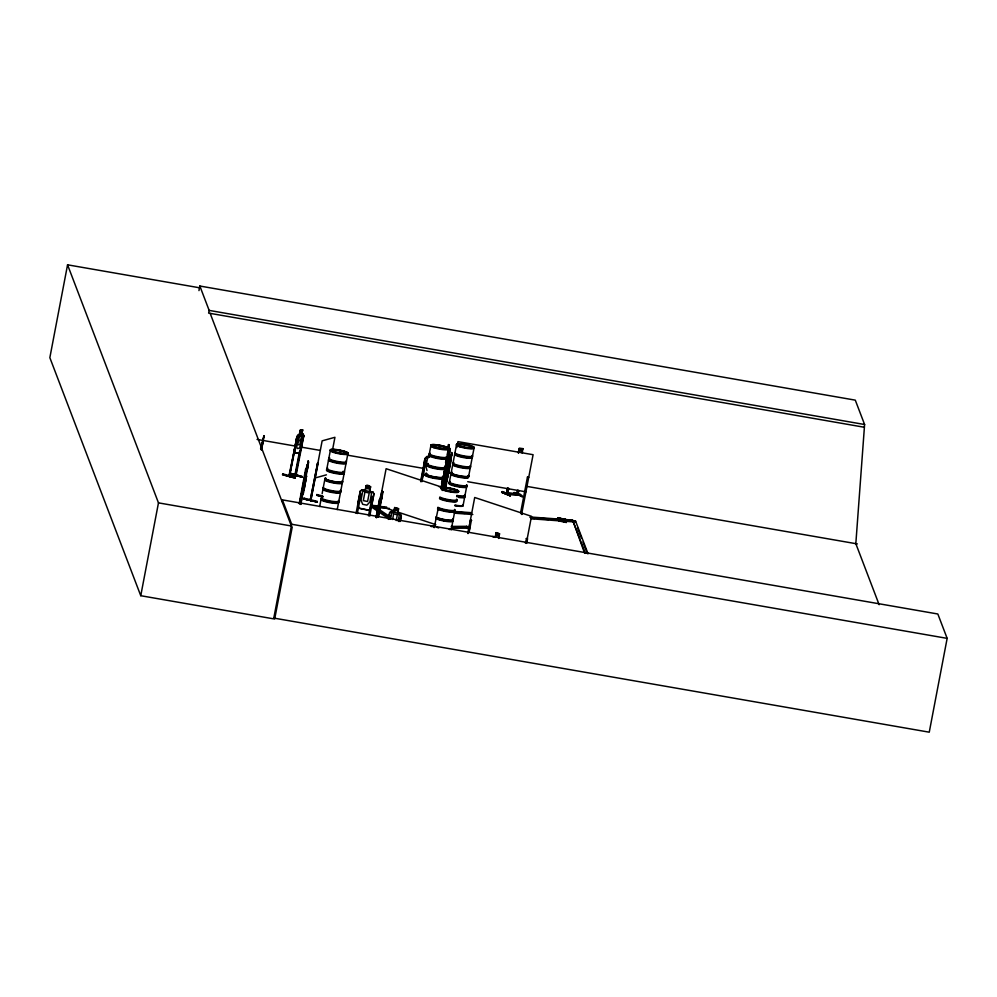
<?xml version="1.0" encoding="UTF-8"?>
<svg xmlns="http://www.w3.org/2000/svg" width="997" height="997" viewBox="0 0 997 997"><rect width="100%" height="100%" fill="white"/><g stroke="black" fill="none" stroke-linecap="round" stroke-linejoin="round"><path stroke-width="1.5" d="M294.564 453.286L294.638 448.737L294.564 453.286L299.873 452.675L303.823 435.764L303.2 434.206L303.736 435.839M303.574 486.96L303.574 486.224M305.979 477.526L306.091 475.581M381.44 498.949L382.013 491.446L382.437 492.431M198.964 290.613L199.836 286.027L855.289 400.146L864.598 424.51L855.825 543.664L879.13 604.693M263.108 441.596L263.981 435.652L262.435 442.967M304.559 484.891L306.54 476.055L303.998 490.2L306.191 477.924L306.079 477.152L305.07 480.367L305.319 475.519L308.285 461.137L307.238 465.861M307.562 469.001L307.786 467.082L300.82 504.445M381.589 499.372L381.826 497.453M448.114 452.488L448.127 449.996M443.304 487.296L449.522 454.408M451.143 460.415L451.005 457.897M305.63 476.479L307.101 467.406L305.443 476.516M323.115 496.892L316.697 495.31L316.847 494.537L322.754 496.045M261.476 449.884L263.308 439.515M261.75 449.348L263.245 439.851M302.764 487.658C301.381 490.487 302.639 499.871 303.998 490.15M380.455 502.027L377.614 516.882M448.114 459.031L442.17 488.58M445.26 470.883L445.883 466.035L445.111 470.858L446.045 472.852L448.525 460.614L447.578 458.122M450.021 462.658L445.173 488.318M200.459 287.946L67.559 264.816L49.85 357.674L140.751 595.707L273.652 618.85L291.697 524.26L282.4 499.883L937.841 614.002L947.15 638.367L929.254 732.184L273.801 618.078M140.751 595.707L158.473 502.862L67.559 264.816M199.836 286.027L209.146 310.403L208.635 313.108L864.075 427.215M260.603 448.737L261.164 445.771M260.94 449.398L262.672 441.447L262.099 443.304M261.089 449.423L262.248 443.304M262.747 441.06L263.781 436.399M261.251 449.722L262.934 441.958M282.899 473.974L282.438 474.722L295.174 478.111L295.324 477.339L282.949 473.911L282.812 474.672L295.1 478.024M282.064 501.628L282.4 499.883M288.731 476.317L289.803 474.896M288.856 476.304L296.558 439.116M294.576 449.51L289.217 476.454L290.214 475.071M302.378 477.264L289.641 473.874L289.791 473.101L302.166 476.541L302.378 477.264L289.753 473.762M289.417 476.454L296.894 436.512C298.502 433.807 301.094 435.016 300.346 430.056L302.739 429.844L301.767 434.567L302.602 435.963L300.982 444.5L299.15 448.276L297.031 448.513L296.608 444.986L300.346 430.056M294.726 448.812L297.094 436.599L298.066 434.991L303.275 434.405M301.63 434.53L302.502 429.969M295.81 474.41L295.124 474.211L294.85 475.619L295.548 475.756L300.072 451.778M299.449 451.84L294.8 475.606L295.486 475.743M295.274 475.743L302.614 438.406M289.28 476.441L296.022 475.706L303.823 435.764M292.246 526.952L274.674 619.025L274.337 618.165M299.187 503.597L305.618 469.201L306.191 469.512L305.618 469.201M299.586 503.448L306.789 466.484L299.673 503.684M304.646 480.579L303.823 484.841C305.07 488.891 306.216 473.687 304.272 485.514M300.334 504.357L306.627 470.048L306.964 471.008M308.285 461.137L300.733 504.22M303.724 498.911L317.171 501.952L303.724 498.911L303.998 498.101M310.179 500.407L317.594 463.244L310.266 500.457C309.456 497.952 312.759 499.335 310.752 500.556L322.143 440.848L334.942 437.297L332.387 450.669M310.815 500.569L318.055 463.356L317.382 463.306M316.847 494.599L316.697 495.31M319.663 506.513L320.984 499.671M322.131 493.677L322.928 489.415M323.252 487.695L324.823 479.47M326.866 468.74L328.499 460.203M328.823 458.483L330.393 450.258M337.235 509.579L338.544 502.725M338.855 501.005L340.488 492.468M340.812 490.748L342.395 482.536M342.544 481.738L344.115 473.513M344.426 471.793L346.059 463.256M346.383 461.549L347.965 453.323M371.644 506.177L369.339 510.452L358.559 508.208L357.848 503.335L360.216 491.035L362.135 489.764C368.952 493.602 362.011 480.965 370.572 486.76L369.7 491.334L372.828 491.982L373.975 493.926L369.762 516.122M356.066 513.268L360.353 491.135L362.173 489.926L372.728 492.132M357.325 513.53L361.076 494.151L359.805 493.876M365.214 490.586L366.111 485.988M368.491 515.86L372.18 496.543L373.439 496.805M373.813 493.951L371.47 506.14L369.251 510.277M372.492 506.638L372.716 505.479L378.885 505.928M372.716 505.479L374.249 506.152L374.025 507.311L371.432 506.975L389.241 518.976M376.093 517.368L379.496 499.534L380.081 499.846L379.496 499.534M376.193 517.593L379.583 499.771M376.679 517.68L380.518 496.805M376.966 516.608L377.539 513.629M379.807 501.703L386.113 468.702L442.892 487.508M377.527 516.645L380.979 497.752L379.658 507.062L379.358 506.277M382.163 491.484L380.829 497.341M381.415 496.98L382.487 492.306M377.938 516.932L383.085 491.583M378.249 516.932L381.614 496.88M388.332 518.403L389.154 515.412L390.226 515.723L389.665 518.689M388.257 519.4L389.64 512.57L391.323 511.361L400.408 514.016L401.342 516.01L400.221 521.468M388.606 518.764L389.765 512.67M389.403 518.714L390.226 515.723M390.625 518.926L391.709 513.243L393.952 512.284M393.852 512.097L394.725 507.523L393.865 512.296M392.581 519.499L393.665 513.816L397.305 514.876L396.22 520.559M397.753 513.243L398.626 508.669L394.638 507.535M398.164 521.132L399.249 515.449L397.591 513.355L398.464 508.782L394.737 507.722M398.887 521.493C397.155 517.979 402.526 518.876 399.461 518.515M399.161 521.468L399.722 518.502M400.246 520.608L401.118 516.047L400.233 514.165M420.647 481.501L424.61 460.701L425.607 460.751L421.943 481.676M420.946 481.613L425.507 458.047L426.978 456.476L429.545 456.651M423.264 470.335C423.413 487.159 423.438 456.738 425.607 458.084L427.065 456.514M423.389 470.322L425.719 458.146M422.205 478.572L423.339 472.64M429.333 453.822L430.903 445.597M447.927 447.79L448.675 444.587L448.077 447.815M441.584 483.358L442.145 480.392M445.547 462.558L446.12 459.592M448.127 448.887L448.999 445.422L448.314 450.694M447.254 454.482L447.79 451.641M441.21 487.683L443.478 475.806M444.039 472.827L445.46 465.4M446.033 462.434C445.298 460.44 448.638 456.24 447.155 456.489M441.31 487.919L448.338 450.557M434.206 527.662L437.932 509.754M441.796 488.007L448.787 452.464L448.363 453.872M446.02 466.06L448.214 453.76M450.146 449.385L449.709 448.413L448.6 452.601M449.859 448.438L446.656 467.668L447.503 464.428M442.319 490.487L448.675 454.707L447.354 464.016M443.939 487.321L449.049 460.577L449.622 460.888L449.049 460.577M444.026 487.545L449.136 460.801M444.438 487.396L450.208 457.86L444.525 487.633M450.669 457.237L451.554 452.488L451.99 453.473M445.086 488.081L449.909 462.832L450.482 463.144L449.909 462.832M450.956 458.009L452.027 453.348L445.659 488.405M446.992 474.809L447.852 476.927L451.005 460.352M449.398 482.074L450.968 473.849M451.118 473.052L452.713 464.826M453.012 463.107L454.644 454.582M454.968 452.862L456.539 444.637M456.825 447.566L457.959 441.621L533.096 454.707L521.568 514.415M451.392 528.834L452.974 520.608M453.137 519.811L454.707 511.586M463.119 505.317L464.689 497.092M465.001 495.372L466.633 486.848M468.69 476.117L470.26 467.892A8.961 1.446 10.8 0 1 460.926 467.73A8.961 1.446 10.8 0 1 452.837 464.465M470.572 466.172L472.204 457.635M472.528 455.916L474.111 447.69A8.961 1.446 10.8 0 0 462.546 443.864A8.961 1.446 10.8 0 0 459.617 445.821A8.961 1.446 10.8 0 0 474.049 447.678M466.409 527.475L466.633 526.316L468.702 527.002L468.478 528.161L451.467 528.273M467.842 533.482L474.709 497.491L531.488 516.309L526.329 543.353M468.154 533.482L470.397 520.06L471.681 520.372M469.089 532.311L471.369 520.372M510.252 495.821L501.69 492.256L510.252 495.821L510.389 495.048L502.388 491.608L501.616 492.306L510.103 495.708M492.792 536.598L495.26 537.371L496.045 532.61L499.597 533.769L498.575 538.455L499.347 533.881M495.26 537.371L496.132 532.809M507.411 494.138C506.862 492.692 508.333 492.879 506.501 492.692C505.217 496.282 510.09 492.206 506.364 492.68M506.314 494.051L507.373 488.106M507.647 488.231L506.713 494.213L506.376 492.692M508.42 488.181L507.087 494.088M508.694 488.306L507.672 494.275M518.515 453.099L519.387 448.525L522.951 448.787M514.116 492.468L522.54 496.693L521.892 496.643C523.35 494.325 513.517 491.471 513.904 493.216L522.017 496.531M522.864 448.75L522.241 453.211M518.029 495.011L518.016 493.515L516.471 494.774L517.443 490.337M516.745 494.898L517.331 493.602M517.032 494.936L517.717 490.449M517.692 493.465L517.767 494.873M518.49 490.412L517.917 494.986L506.675 494.2M517.879 495.011L518.764 490.524M522.092 513.231L520.584 512.832L527.475 476.965L528.784 477.276L527.513 477.052M521.518 514.29L522.029 512.981L521.855 514.44M525.357 543.029L526.528 538.554L527.5 538.879L526.64 543.34M565.424 518.976C566.396 520.484 560.09 517.705 557.984 517.692L557.834 518.465M557.984 517.692L561.099 518.714L558.308 518.527L558.233 519.499L561.797 519.736M558.233 519.499L558.308 518.527M558.607 519.337C557.572 520.422 562.694 519.798 564.85 520.546M558.781 520.945L558.931 520.172L561.735 520.359L561.585 521.132L558.781 520.945L566.308 522.453L566.383 521.493L563.28 520.646L563.131 521.419L566.308 522.453M558.868 521.144L558.931 520.172M562.445 520.397L562.296 521.169L564.701 521.319M562.42 521.381L562.57 520.608L566.383 521.493M563.131 521.419L565.984 521.605L566.134 520.833L563.28 520.646M530.192 516.982L571.867 520.023L571.655 521.182L568.564 520.957M588.068 553.809L575.568 521.07L572.826 520.584L584.566 553.061M571.867 520.023L573.4 520.696L573.188 521.855L531.501 518.801M575.344 522.229L575.568 521.07M378.312 515.885C380.031 503.248 378.823 521.83 377.452 513.767M445.858 472.815L446.968 468.503M303.973 498.176L317.295 501.366L317.021 502.176M379.807 507.473L378.96 510.713L381.801 491.259L382.773 491.583M449.36 468.515L448.5 471.755L450.818 457.262M303.973 484.754L304.758 481.813M304.359 486.05L303.474 489.29L305.743 474.796M306.627 466.546L307.25 465.674M306.777 466.571L307.201 465.163M380.505 496.892L381.091 495.509L381.789 497.59M380.667 496.917L381.091 495.509M450.058 457.935L450.632 456.551L451.342 458.62M305.518 474.074L305.082 475.382L305.518 474.074L305.905 474.821M331.004 450.893L332.088 451.043L331.104 450.744M332.537 451.192L331.752 450.744M345.51 453.573L344.301 453.211L345.074 453.299M344.962 453.411L344.326 453.149M346.308 453.672L345.61 453.311M345.274 453.361L347.031 453.685L345.722 453.61M432.997 446.357L432.71 446.556M432.499 446.182L433.034 446.531L432.262 446.083M425.943 475.444L426.766 475.719M446.27 449.024L444.949 448.451L447.267 448.712M446.806 449.011L447.541 449.024L446.444 448.986M457.897 445.123L458.682 445.559L457.361 445.198M470.796 447.591L473.151 448.114M471.207 447.304L471.631 447.179M471.419 447.728L470.945 447.192M455.691 491.546L455.031 491.097M455.791 491.06L456.526 490.935M471.369 447.516L472.852 447.528L471.369 447.13M455.218 491.172L457.336 491.446M457.075 491.421L457.598 491.808L455.99 491.695M263.619 436.487L264.143 435.689M263.769 436.524L264.093 435.863M262.498 441.559L262.759 440.936M262.647 441.584L263.457 439.964M502.388 491.608L510.364 495.048M357.848 503.335L358.584 508.183M372.803 492.007L373.975 493.926M389.677 512.67L391.347 511.523M365.238 490.561L362.646 491.608L361.026 500.133L362.621 504.27L366.908 505.167L369.899 501.99L371.52 493.453L369.513 491.459L370.572 486.76L365.961 485.826M289.093 474.958L289.678 475.108M290.152 475.046L289.666 474.896M332.25 450.569L331.789 450.557M331.44 451.08L332.163 450.893M345.61 453.062L344.912 452.837L346.308 452.987M445.622 448.812L445.347 448.401M445.671 448.401L446.644 449.011M457.735 444.787L458.446 444.974L457.773 444.886M470.472 447.528L471.12 447.429M472.84 447.566L472.092 447.503L472.952 447.902M426.38 474.983L427.215 475.108L423.538 474.759M426.317 475.332L427.165 475.519L426.205 475.581M442.593 488.68L450.021 449.236L449.335 454.52M455.878 491.596L454.894 491.284L455.554 491.484M456.888 491.745L457.523 491.633M316.747 495.21L322.741 496.693M311.338 499.185L310.553 499.098M317.046 502.077L303.736 498.886M315.064 477.987L326.43 474.834M295.112 474.273L295.536 474.385M288.744 476.292L295.399 475.532M295.037 474.659L289.728 475.282L295.461 474.771M300.521 430.243L302.639 430.006M303.337 434.243L301.867 434.405M303.038 440.101L296.246 440.873M294.389 453.236L299.823 452.526M432.1 445.759L432.748 445.908M457.324 445.073L458.408 444.986M344.439 453.112L346.757 453.373M457.773 445.497L458.072 445.298M346.395 453.199L345.448 452.775M446.93 448.874L445.734 448.488M472.989 447.977L472.08 448.014M455.031 491.185L456.514 491.347M492.867 536.436L495.073 537.184M527.5 538.879L526.217 538.554M431.078 526.553L434.169 526.528M451.167 526.416L466.633 526.316M451.691 527.114L468.702 527.002M442.631 489.053L442.145 488.842M455.33 491.047L456.651 491.272M427.003 456.626L429.632 456.8L427.526 458.234L425.906 466.758L427.015 470.509M425.918 460.876L424.61 460.701M423.426 474.908L426.355 475.095M558.382 518.727L565.822 520.035M565.498 519.188L562.644 518.988L565.76 519.848M559.005 520.372L562.57 520.608M523.113 448.638L519.2 448.338L518.328 452.9M510.427 494.35L517.642 494.861M454.532 511.461L471.519 512.695M389.466 517.817L371.644 505.815L386.599 507.049M454.532 512.009L471.506 513.256M530.18 517.53L573.4 520.696M377.128 506.987L383.297 507.436M458.944 512.957L465.125 513.405M531.513 518.253L534.591 518.477M540.773 518.926L548.487 519.499M554.668 519.948L559.305 520.284M375.57 507.423L389.466 508.433M454.308 513.168L472.827 514.527M472.578 448.152L471.556 447.989M445.734 448.089L447.167 448.438L446.394 448.513M426.08 475.332L426.965 475.743M306.278 475.482L306.503 476.192M209.146 310.403L864.598 424.51M257.039 439.415L295.324 446.083M301.455 447.155L319.825 450.345M347.392 455.143L423.962 468.478M443.877 471.942L451.529 473.276M526.566 486.337L857.358 543.926M467.743 481.701L526.005 491.845M308.596 461.972L307.948 467.107M304.446 478.759L303.537 483.557M377.414 513.904L378.187 509.081L377.601 513.804L378.337 515.711M291.697 524.26L947.15 638.367M158.473 502.862L291.373 525.992L210.168 313.37M289.541 476.242L296.981 439.228L295.935 439.191M471.718 447.479L472.266 447.603M471.98 447.728L471.045 447.603M442.369 488.642L443.129 489.228M358.721 508.046L369.276 510.252M471.656 447.94L470.684 447.74M446.332 448.7L447.317 448.862M332.113 450.968L331.129 450.98M427.028 475.419L426.155 475.382M456.501 490.948L457.137 491.16M558.681 519.524L561.735 520.359M289.828 473.164L302.178 476.603M301.518 448.052L299.873 452.675M388.892 515.424L389.964 515.736M445.784 448.7L445.148 448.55M455.442 491.371L457.386 491.596M496.032 532.809L499.447 533.881M437.621 509.766L438.58 510.078M469.849 527.999L466.895 527.014L466.671 528.173L469.637 529.158M379.022 505.84L395.036 511.149M397.953 512.109L435.801 524.659M374.249 506.152L389.515 516.434M306.789 470.073L307.113 471.033M305.506 474.236L306.341 476.167M305.456 476.317L305.792 477.102M302.191 492.381L303.038 494.325M577.512 527.924L581.326 537.882M582.958 542.156L587.295 553.547M572.826 520.584L585.326 553.323M448.525 444.562L448.962 445.547M448.513 444.737L448.8 445.522M451.541 452.675L451.828 453.448M449.709 448.413L449.983 449.36M451.791 454.096L451.491 455.617M448.625 452.439L449.485 454.545M447.142 474.834L447.877 476.753M445.148 470.734L446.045 472.852M380.929 495.484L381.116 496.207M308.123 461.113L308.559 462.097M308.11 461.287L308.409 462.072M307.051 465.138L307.911 467.244M303.724 483.458L304.446 485.377M303.562 483.433L304.434 485.539M343.666 473.052A8.961 1.446 10.8 0 1 334.78 473.351A8.961 1.446 10.8 0 1 327.415 469.861M343.89 472.466A9.085 1.471 10.8 0 1 334.892 472.777A9.085 1.471 10.8 0 1 327.427 469.238M342.482 482.112A8.961 1.446 10.8 0 1 332.001 481.725A8.961 1.446 10.8 0 1 325.782 478.473M342.096 481.065A8.923 1.446 10.8 0 1 334.406 481.576A8.923 1.446 10.8 0 1 325.196 478.124M342.108 481.277A8.973 1.446 10.8 0 1 333.21 481.576A8.973 1.446 10.8 0 1 325.832 478.086M345.847 462.222A9.085 1.471 10.8 0 1 336.849 462.533A9.085 1.471 10.8 0 1 329.371 458.994M343.99 471.332A8.961 1.446 10.8 0 1 335.117 471.631A8.961 1.446 10.8 0 1 327.751 468.154M345.623 462.807A8.961 1.446 10.8 0 1 336.737 463.107A8.961 1.446 10.8 0 1 329.371 459.617M342.956 471.394A9.085 1.471 10.8 0 1 336.163 472.466A9.085 1.471 10.8 0 1 327.527 468.715M345.947 461.698A9.085 1.471 10.8 0 1 336.949 461.997A9.085 1.471 10.8 0 1 329.484 458.47M345.947 461.088A8.961 1.446 10.8 0 1 337.061 461.387A8.961 1.446 10.8 0 1 329.695 457.897M337.061 501.728A8.961 1.446 10.8 0 1 330.368 502.775A8.961 1.446 10.8 0 1 321.844 499.073M338.319 501.678A9.085 1.471 10.8 0 1 329.322 501.99A9.085 1.471 10.8 0 1 321.857 498.45M341.809 482.585A8.923 1.446 10.8 0 1 332.961 482.884A8.923 1.446 10.8 0 1 325.633 479.42M341.959 482.05A8.973 1.446 10.8 0 1 333.06 482.349A8.973 1.446 10.8 0 1 325.683 478.859M340.276 491.434A9.085 1.471 10.8 0 1 331.266 491.733A9.085 1.471 10.8 0 1 323.801 488.206M338.419 500.544A8.961 1.446 10.8 0 1 330.692 501.055A8.961 1.446 10.8 0 1 321.445 497.59M340.039 492.007A8.961 1.446 10.8 0 1 331.166 492.319A8.961 1.446 10.8 0 1 323.801 488.829M338.419 501.155A9.085 1.471 10.8 0 1 330.58 501.678A9.085 1.471 10.8 0 1 321.208 498.151M340.376 490.91A9.085 1.471 10.8 0 1 332.537 491.421A9.085 1.471 10.8 0 1 323.165 487.907M340.376 490.3A8.961 1.446 10.8 0 1 332.649 490.811A8.961 1.446 10.8 0 1 323.402 487.334M444.163 468.391A8.961 1.446 10.8 0 1 436.437 468.902A8.961 1.446 10.8 0 1 427.19 465.437M444.4 467.805A9.085 1.471 10.8 0 1 435.39 468.116A9.085 1.471 10.8 0 1 427.925 464.577M442.593 476.392A8.911 1.433 10.8 0 1 433.77 476.691A8.911 1.433 10.8 0 1 426.454 473.226M442.606 476.641A8.973 1.446 10.8 0 1 433.72 476.94A8.973 1.446 10.8 0 1 426.342 473.45M446.357 457.561A9.085 1.471 10.8 0 1 437.347 457.872A9.085 1.471 10.8 0 1 429.881 454.333M444.5 466.671A8.961 1.446 10.8 0 1 435.614 466.97A8.961 1.446 10.8 0 1 428.249 463.493M446.12 458.146A8.961 1.446 10.8 0 1 437.247 458.446A8.961 1.446 10.8 0 1 429.881 454.956M444.5 467.281A9.085 1.471 10.8 0 1 435.502 467.593A9.085 1.471 10.8 0 1 428.025 464.054M446.457 457.037A9.085 1.471 10.8 0 1 437.446 457.336A9.085 1.471 10.8 0 1 429.981 453.809M446.457 456.427A8.961 1.446 10.8 0 1 437.571 456.726A8.961 1.446 10.8 0 1 430.206 453.236M442.307 477.912A8.911 1.433 10.8 0 1 432.337 477.974A8.911 1.433 10.8 0 1 427.426 474.659M442.469 477.376A8.973 1.446 10.8 0 1 432.436 477.438A8.973 1.446 10.8 0 1 427.476 474.098M441.335 486.1A8.961 1.446 10.8 0 1 439.191 486.773M441.347 486.71A9.085 1.471 10.8 0 1 441.197 487.072M454.246 511.125A8.961 1.446 10.8 0 1 448.775 511.984A8.961 1.446 10.8 0 1 437.583 508.993M454.47 510.551A9.085 1.471 10.8 0 1 448.924 511.411A9.085 1.471 10.8 0 1 437.583 508.383M452.601 519.761A8.961 1.446 10.8 0 1 447.13 520.621A8.961 1.446 10.8 0 1 435.938 517.63M441.185 487.645A8.961 1.446 10.8 0 1 454.37 489.116A8.961 1.446 10.8 0 1 455.367 491.708A8.961 1.446 10.8 0 1 441.497 488.468M452.663 519.125A8.911 1.433 10.8 0 1 447.229 519.973A8.911 1.433 10.8 0 1 436.113 516.994M441.808 488.268A8.911 1.433 10.8 0 1 455.417 490.337A8.911 1.433 10.8 0 1 454.557 492.493A8.911 1.433 10.8 0 1 441.384 489.315M452.688 519.375A8.973 1.446 10.8 0 1 447.204 520.235A8.973 1.446 10.8 0 1 435.988 517.231M441.422 488.792A8.973 1.446 10.8 0 0 455.305 492.044A8.973 1.446 10.8 0 0 454.32 489.44A8.973 1.446 10.8 0 0 441.11 487.932A8.973 1.446 10.8 0 1 454.32 489.44A8.973 1.446 10.8 0 1 455.317 492.007A8.973 1.446 10.8 0 1 441.422 488.754M456.427 500.295A9.085 1.471 10.8 0 1 450.881 501.167A9.085 1.471 10.8 0 1 439.54 498.126M454.57 509.405A8.961 1.446 10.8 0 1 449.099 510.265A8.961 1.446 10.8 0 1 437.907 507.274M456.202 500.88A8.961 1.446 10.8 0 1 450.731 501.74A8.961 1.446 10.8 0 1 439.54 498.737M454.57 510.015A9.085 1.471 10.8 0 1 449.024 510.888A9.085 1.471 10.8 0 1 437.683 507.847M456.526 499.771A9.085 1.471 10.8 0 1 450.98 500.644A9.085 1.471 10.8 0 1 439.64 497.603M456.526 499.161A8.961 1.446 10.8 0 1 451.055 500.02A8.961 1.446 10.8 0 1 439.864 497.029M452.376 520.646A8.911 1.433 10.8 0 1 446.943 521.493A8.911 1.433 10.8 0 1 435.814 518.515M450.956 528.373A8.961 1.446 10.8 0 1 449.261 529.507M438.755 527.912A8.961 1.446 10.8 0 1 436.836 527.338M435.315 526.765A8.961 1.446 10.8 0 1 433.982 525.419M434.069 526.815A9.085 1.471 10.8 0 1 434.493 525.755M450.956 528.983A9.085 1.471 10.8 0 1 451.28 529.806M433.496 526.877A9.085 1.471 10.8 0 1 434.393 526.279M470.036 466.845A9.085 1.471 10.8 0 1 462.197 467.369A9.085 1.471 10.8 0 1 452.825 463.854M451.915 472.827A8.973 1.446 10.8 0 0 459.293 476.317A8.961 1.446 10.8 0 0 468.154 476.117A8.973 1.446 10.8 0 1 459.293 476.317A8.961 1.446 10.8 0 1 451.903 472.927M468.229 475.419A8.911 1.433 10.8 0 1 459.405 475.719A8.911 1.433 10.8 0 1 452.09 472.254M468.254 475.669A8.973 1.446 10.8 0 1 459.355 475.98A8.973 1.446 10.8 0 1 451.977 472.478M471.992 456.601A9.085 1.471 10.8 0 1 464.153 457.125A9.085 1.471 10.8 0 1 454.782 453.598M470.135 465.711A8.961 1.446 10.8 0 1 461.25 466.01A8.961 1.446 10.8 0 1 453.897 462.521M471.743 457.174A8.948 1.446 10.8 0 1 464.029 457.685A8.948 1.446 10.8 0 1 454.806 454.221M470.135 466.322A9.085 1.471 10.8 0 1 462.309 466.833A9.085 1.471 10.8 0 1 452.925 463.318M472.092 456.065A9.085 1.471 10.8 0 1 464.253 456.589A9.085 1.471 10.8 0 1 454.881 453.074M472.092 455.455A8.961 1.446 10.8 0 1 464.365 455.978A8.961 1.446 10.8 0 1 455.118 452.501M464.465 496.057A9.085 1.471 10.8 0 1 456.626 496.581M462.608 505.217A8.973 1.446 10.8 0 1 454.869 505.741M464.241 496.631A8.961 1.446 10.8 0 1 458.757 497.491M463.107 505.093A8.911 1.433 10.8 0 1 454.981 505.143M467.942 476.94A8.911 1.433 10.8 0 1 460.265 477.451A8.911 1.433 10.8 0 1 451.068 474.011M462.683 504.881A8.973 1.446 10.8 0 1 454.931 505.404M468.104 476.441A8.973 1.446 10.8 0 1 460.365 476.965A8.973 1.446 10.8 0 1 451.093 473.488M466.422 485.801A9.085 1.471 10.8 0 1 457.411 486.112A9.085 1.471 10.8 0 1 449.946 482.573M464.565 494.923A8.961 1.446 10.8 0 1 456.838 495.434M466.172 486.386A8.948 1.446 10.8 0 1 458.458 486.897A8.948 1.446 10.8 0 1 449.236 483.433M464.565 495.521A9.085 1.471 10.8 0 1 456.726 496.045M466.521 485.277A9.085 1.471 10.8 0 1 457.523 485.589A9.085 1.471 10.8 0 1 450.046 482.05M466.521 484.667A8.961 1.446 10.8 0 1 457.635 484.966A8.961 1.446 10.8 0 1 450.27 481.489M447.728 470.11L447.117 474.971L447.715 470.11M299.362 436.337L297.729 444.861L299.848 444.625L301.48 436.088L299.362 436.337M300.758 430.953L300.471 432.486L301.829 432.324L302.116 430.804L300.758 430.953M364.939 492.082L363.319 500.619L367.594 501.503L369.226 492.979L364.939 492.082M366.722 486.91L366.435 488.443L369.189 489.016L369.476 487.483L366.722 486.91M395.323 508.669L395.036 510.19L397.379 510.875L397.666 509.355L395.323 508.669M450.532 458.794L449.198 468.092L450.532 458.794M496.581 533.756L496.282 535.277L498.425 535.975L498.712 534.454L496.581 533.756M519.873 449.335L519.587 450.856L521.88 451.018L522.166 449.497L519.873 449.335M516.658 493.814L507.598 493.166L516.658 493.814M333.459 451.504A8.961 1.446 10.8 0 0 347.891 453.348A8.961 1.446 10.8 0 0 336.388 449.535A8.961 1.446 10.8 0 0 333.459 451.504M333.322 452.351A8.923 1.446 10.8 0 0 347.691 454.196A8.923 1.446 10.8 0 0 336.238 450.395A8.923 1.446 10.8 0 0 333.322 452.351M333.384 451.828A8.973 1.446 10.8 0 0 347.841 453.685A8.973 1.446 10.8 0 0 336.325 449.821A8.973 1.446 10.8 0 0 333.397 451.791A8.973 1.446 10.8 0 0 347.853 453.647A8.973 1.446 10.8 0 0 336.325 449.859A8.973 1.446 10.8 0 0 333.384 451.828M433.645 477.301A8.961 1.446 10.8 0 0 442.531 477.002A8.973 1.446 10.8 0 1 433.633 477.376A8.973 1.446 10.8 0 1 426.255 473.887A8.961 1.446 10.8 0 0 433.645 477.301M433.994 446.806A8.923 1.446 10.8 0 0 448.363 448.65A8.923 1.446 10.8 0 0 436.91 444.861A8.973 1.446 10.8 0 0 433.957 446.83A8.973 1.446 10.8 0 0 448.413 448.675A8.973 1.446 10.8 0 0 436.898 444.861A8.923 1.446 10.8 0 0 433.994 446.806M433.832 447.69A8.923 1.446 10.8 0 0 448.201 449.535A8.923 1.446 10.8 0 0 436.748 445.734A8.923 1.446 10.8 0 0 433.832 447.69M433.894 447.13A8.973 1.446 10.8 0 0 448.351 448.986A8.973 1.446 10.8 0 0 436.836 445.161A8.973 1.446 10.8 0 0 433.894 447.13M447.055 520.982A8.973 1.446 10.8 0 0 452.538 520.122A8.973 1.446 10.8 0 1 447.055 521.007A8.973 1.446 10.8 0 1 435.851 518.004A8.973 1.446 10.8 0 0 447.055 520.982M459.48 446.706A8.911 1.433 10.8 0 0 473.824 448.55A8.911 1.433 10.8 0 0 462.396 444.762A8.911 1.433 10.8 0 0 459.48 446.706M459.53 446.207A8.973 1.446 10.8 0 0 473.986 448.052A8.973 1.446 10.8 0 0 462.471 444.238A8.973 1.446 10.8 0 0 459.53 446.207"/></g></svg>
